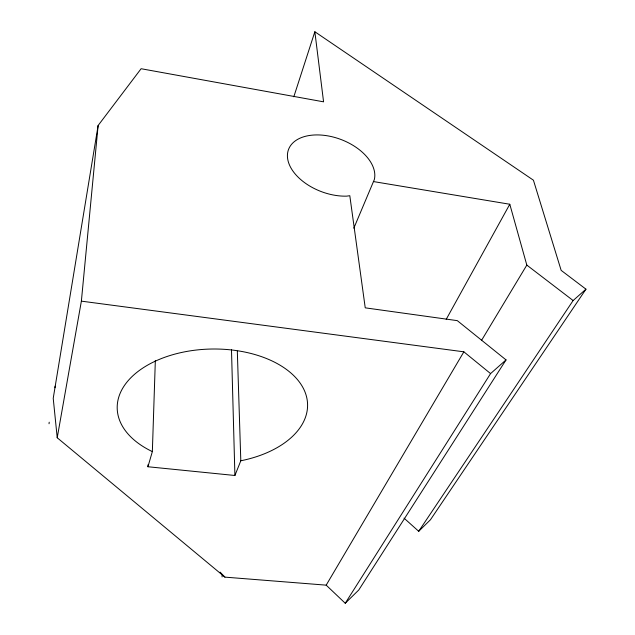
<?xml version="1.0" encoding="UTF-8"?>
<svg xmlns="http://www.w3.org/2000/svg" width="635" height="635" viewBox="0 0 635 635"><rect width="100%" height="100%" fill="white"/><g stroke="black" fill="none" stroke-linecap="round" stroke-linejoin="round"><path stroke-width="0.95" d="M152.352 451.604A95.21 57.348 -1.1 0 1 151.551 362.99A95.21 57.348 -1.1 0 1 296.021 377.968A95.21 57.348 -1.1 0 1 240.808 460.78L234.91 475.488L147.931 466.749L152.352 451.604L155.337 360.513M147.931 466.749L147.995 464.78M353.838 228.163L374.34 179.53A45.522 27.853 20.7 0 0 330.144 136.319A45.522 27.853 20.7 0 0 288.219 161.449A45.522 27.853 20.7 0 0 346.623 196.144L349.806 195.715L365.236 307.84L457.295 320.643L506.039 359.91L358.751 590.018L345.242 603.25L326.184 585.153L224.925 577.128L57.221 437.769L81.375 301.141L98.123 125.492L141.105 68.723L323.572 101.83L314.849 31.75L533.424 180.197L561.157 270.367L585.962 289.171L430.427 519.803L418.703 531.297L404.011 518.128M54.967 387.723L55.134 386.159M49.038 423.751L49.205 422.211M98.123 125.492L53.221 398.32L57.221 437.769M293.815 96.782L314.849 31.75M446.207 319.357L509.794 204.248L373.372 181.554M326.184 585.153L463.867 351.822L490.577 373.594L506.039 359.91M481.393 340.63L526.82 265.097L509.794 204.248M345.242 603.25L490.577 373.594M418.703 531.297L573.127 300.538L585.962 289.171M81.375 301.141L463.867 351.822M526.82 265.097L573.127 300.538M220.115 572.119L224.925 577.128M237.323 351.131L240.808 460.78M231.489 349.774L234.91 475.488M222.083 575.199L222.107 576.905"/></g></svg>
